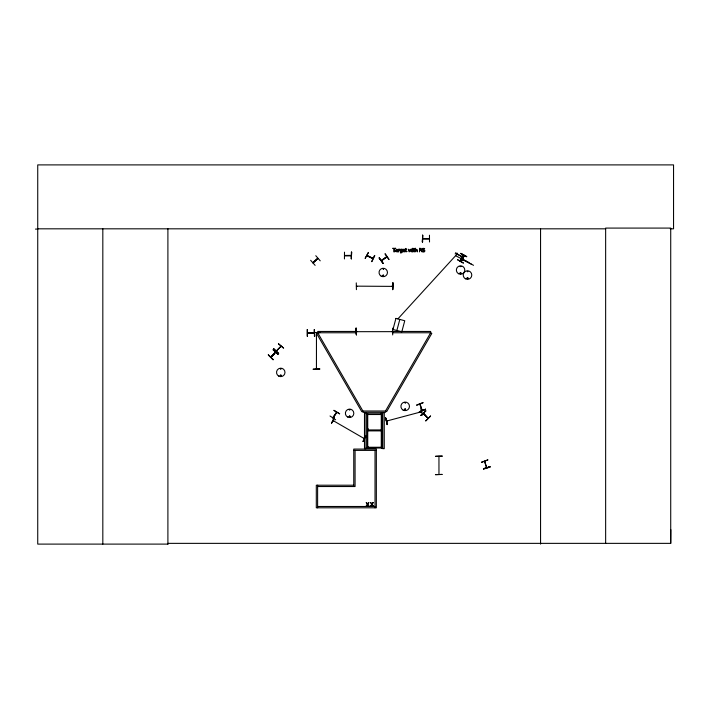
<?xml version="1.0" encoding="UTF-8"?>
<svg xmlns="http://www.w3.org/2000/svg" width="709" height="709" viewBox="0 0 709 709"><rect width="100%" height="100%" fill="white"/><g stroke="black" fill="none" stroke-linecap="round" stroke-linejoin="round"><path stroke-width="1.06" d="M670.235 228.821L673.55 228.821L673.55 164.896L37.737 164.896L37.737 544.104L167.998 544.104L167.909 543.36L670.723 543.36L670.82 529.65M364.399 438.676L333.07 420.561M363.841 438.366L364.435 438.667M462.525 258.156L462.108 257.792M420.34 404.75L420.082 404.086L422.147 410.378M421.997 409.784L422.484 410.396M332.734 417.769L336.518 412.168M316.462 369.008L316.453 368.255L316.728 368.981M280.392 368.893L281.118 368.981L280.436 368.804M280.126 375.407C281.207 377.959 281.721 373.377 280.152 375.575M281.207 375.69C280.392 374.033 280.206 376.842 281.11 375.779M349.927 409.873L349.236 409.793L349.927 409.705M349.147 416.475C350.361 415.084 349.821 417.849 349.218 416.582M382.621 275.473C383.755 277.831 384.101 273.842 382.727 275.34M382.807 275.526C383.693 277.325 383.746 273.984 382.86 275.748M404.555 409.341C405.69 411.699 406.044 407.71 404.662 409.208M405.521 402.916L404.839 402.73L405.566 402.827M459.919 273.204C461.621 271.219 460.93 275.154 459.981 273.355M460.132 273.08C460.859 274.87 461.275 271.671 460.168 273.204M467.054 278.22C468.365 276.705 467.568 279.975 467.16 278.017M467.869 271.636L467.249 271.281L467.745 271.777M468.117 278.22C466.247 280.356 467.497 275.73 468.082 278.548M423.831 413.896L423.672 413.241M427.873 418.407L427.633 417.681M316.418 368.396L316.693 368.937L316.728 368.272M386.653 421.394L387.211 420.898M421.554 412.08L421.013 412.151M396.854 330.518L399.823 319.422M270.767 357.088L271.272 356.538M276.209 350.973L281.012 346.267M438.968 474.401L438.951 456.339M350.175 416.803C349.688 414.233 348.323 417.991 350.033 416.901M386.565 421.137L387.22 420.951L386.777 421.359M420.951 411.929L421.545 411.761L386.68 421.031M368.379 252.448L365.126 258.404L368.423 252.475M367.51 255.984L366.987 255.754M374.512 255.435L371.64 261.568M371.87 261.674L374.831 255.586M455.178 254.017L455.931 252.501M457.278 253.175L456.525 254.691L397.882 318.899M460.797 253.352L466.699 256.693L460.779 253.379M462.986 254.868L459.964 260.93L463.012 254.877M460.212 261.054L463.243 254.992L460.301 261.098M461.568 258.927L473.532 265.308M461.018 261.453L463.996 255.364M461.054 261.47L464.085 255.408M471.379 264.147L461.541 258.98M356.388 286.152L392.671 286.383M392.671 331.652C390.632 331.909 393.92 330.421 392.706 332.76L430.655 332.76L431.799 333.425L386.627 411.663L385.483 411.007L362.893 411.007L361.758 411.663L316.577 333.425L317.721 332.76L356.388 332.76C354.943 330.678 358.568 331.537 356.414 331.688M307.546 332.743L308.3 332.743M313.662 333L314.184 333.044M428.856 238.446C430.425 238.694 421.35 238.676 423.3 238.41M381.185 260.495L386.777 256.693L381.477 260.708M364.612 439.19L362.875 441.539L366.269 435.672L365.596 437.524M275.668 352.373L270.829 356.964M274.915 352.621L275.376 352.125M275.5 352.435L270.918 357.265M281.003 346.24L276.421 351.079M486.817 467.63L484.584 461.329L486.48 467.683M330.031 415.988L335.649 419.79M333 417.991L336.784 412.319L333.088 417.858M339.638 413.799L333.824 410.316L339.62 413.826M313.334 262.268C311.818 263.97 318.447 256.481 317.614 258.82M317.986 258.537L313.139 262.853M383.542 269.128L382.993 268.693L383.418 269.252M404.866 409.19C404.963 411.016 406.018 408.676 405.087 409.12M344.592 255.435L351.292 255.391M351.221 255.692L344.485 255.701L351.301 255.63M356.459 286.152L357.07 286.383M356.53 331.387L357.07 331.652M307.688 332.707L314.184 332.707M273.24 349.626L278.176 354.261M270.811 357.035L275.296 352.169M272.176 356.166L274.427 353.747M278.433 343.785L283.627 348.154L278.469 343.75M273.78 348.775L278.513 353.64L273.577 348.996M420.738 415.314L425.772 410.777M420.924 415.518L425.941 410.963M310.648 260.283L315.124 265.37M313.015 262.968L318.102 258.43M320.22 260.832L315.78 255.71M372.411 258.041L373.085 258.368M385.235 253.787L389.046 259.388M381.389 260.859L387.008 257.004M365.995 413.196L367.173 413.808L381.85 413.808L382.745 413.196M367.138 255.444L372.978 258.28M416.644 404.99L422.972 402.579M416.741 405.256L423.06 402.809M419.249 411.752L425.568 409.306M483.573 469.092L490.043 467.089M420.747 408.588L422.626 415.102M386.635 421.119L387.22 420.951M356.999 286.454L356.414 286.418M392.529 331.688L391.988 331.661M429.326 238.782L422.67 238.711M365.995 448.017L382.745 448.017M344.494 252.165L344.45 258.945M393.025 282.882L392.689 289.653L392.99 282.882M391.988 286.152L392.671 286.152M391.988 286.392L392.6 286.383M356.414 289.653L356.272 282.882M355.989 328.152L356.414 334.923L356.024 328.152M391.988 331.422L392.529 331.387M313.183 332.406L319.963 332.61M316.418 333.434L316.719 332.813M392.689 334.923L392.742 328.143M313.192 369.07L319.963 368.981L313.192 369.371M435.441 474.631L442.221 474.436L435.441 474.649M35.45 229.087L37.737 229.078M37.737 228.821L605.646 228.821M429.468 235.211L429.512 241.982M422.67 238.791L429.486 238.791M307.174 329.472L307.201 336.243M356.388 331.449L317.721 331.449L317.721 332.76L362.893 411.007L362.893 412.319L385.483 412.319L385.483 411.007L430.655 332.76L430.655 331.449L392.706 331.449M356.53 331.688L392.6 331.652M307.529 332.973L314.344 332.973L307.635 333M314.699 336.243L314.326 329.472L314.672 336.243M367.732 414.526L381.282 414.526M367.732 429.229L368.299 429.229L367.732 428.52M367.732 429.938L381.282 429.938M367.732 430.177L368.299 430.177L367.732 429.468M367.732 430.886L381.282 430.886M367.732 447.255L381.282 447.255M353.756 450.392L376.346 450.392M353.756 485.213L316.303 485.213L316.303 507.804L376.346 507.804L376.346 449.072L353.756 449.072L353.756 486.534M317.614 486.534L355.076 486.534L355.076 450.392M317.614 506.483L375.026 506.483M372.828 258.59L367.005 255.719M333.567 420.924L333.133 420.597M364.116 438.127L364.506 438.392M366.837 255.683L372.969 258.661M460.673 253.6L466.717 256.667M456.986 253.76L461.869 256.623L456.818 254.106M462.002 256.374L463.5 257.119M461.914 256.543L463.411 257.287M461.976 257.73L462.649 258.058M461.851 257.979L462.525 258.315M461.772 258.147L462.445 258.484M461.639 258.404L462.321 258.741M456.153 256.046L468.029 261.967M333.248 420.393L333.779 420.694M423.707 413.312L428.094 418.186M316.436 368.91L316.462 332.796L316.462 333.407M273.045 349.829L278.008 354.438M268.303 354.934L273.266 359.543M273.745 348.81L278.708 353.428M423.388 413.374L427.979 418.416L423.335 413.418M367.732 446.537L368.299 447.255M384.996 253.946L388.833 259.529M379.297 257.863L383.179 263.42L379.049 258.032M379.262 257.89L383.099 263.473M419.746 404.165L422.201 410.529M489.937 466.752L483.467 468.764M385.652 417.991L387.451 424.531M392.742 282.882L392.742 289.653M356.272 328.152L356.361 334.923M351.363 252.12L351.363 258.9M670.723 543.36L670.723 228.085L605.646 228.085L605.646 543.36M540.559 228.821L540.559 544.104M422.599 235.211L422.644 241.982M381.85 413.808L381.85 447.964M381.282 412.86L381.282 447.964M375.026 450.392L375.026 507.804M367.732 413.808L367.732 447.964M367.173 413.808L367.173 447.964M317.614 485.213L317.614 507.804M314.415 329.472L314.415 336.243M307.458 329.472L307.458 336.243M167.9 228.821L167.9 544.104M102.823 228.821L102.823 544.104M402.322 251.598L401.852 252.741L400.328 252.803C404.671 251.589 397.394 252.103 400.984 249.169A1.205 1.205 0 0 1 401.87 249.329L402.322 249.213L402.322 251.598M402.809 250.259L403.341 251.757L405.061 251.739L403.261 250.826L405.105 250.605L404.653 249.311L403.527 249.24L402.809 250.259M422.653 249.072C423.902 251.208 425.87 251.092 422.608 251.686C424.913 253.148 426.029 249.586 423.246 249.595C423.344 248.256 426.499 248.841 423.353 248.327A1.143 1.143 0 0 0 422.821 248.708L422.653 249.072M395.737 250.862L395.711 251.119A0.922 0.922 0 0 0 395.852 251.615L397.846 251.899L397.678 249.479L395.923 249.276L397.394 250.135L395.737 250.862M400.585 250.109C400.939 253.902 402.818 247.964 400.585 250.109M460.221 266.424L460.93 266.611L460.221 266.424M396.207 250.915L396.889 251.535L397.394 250.499L396.207 250.915M411.548 249.213L411.105 251.296L410.449 249.213L409.439 251.296L408.499 249.213L409.182 251.899L410.254 249.834L411.326 251.899L412.009 249.213L411.548 249.213M403.315 249.958C405.016 251.606 404.706 248.425 403.315 249.958M395.941 318.385L392.972 329.472L401.79 331.839L404.759 320.743L395.941 318.385M457.606 259.751L463.5 263.11L457.597 259.769M464.306 255.524L461.284 261.586L464.333 255.532M334.48 417.326L331.457 423.406L334.48 417.326M368.467 502.521L367.599 503.922L366.198 502.521L367.297 504.312L366.163 506.102L367.563 504.666L368.981 506.102L367.865 504.285L368.981 502.521L368.467 502.521M372.863 502.521L371.995 503.922L370.594 502.521L371.702 504.312L370.559 506.102L371.959 504.666L373.377 506.102L372.26 504.285L373.377 502.521L372.863 502.521M268.365 354.863L273.098 359.729L268.365 354.863M430.558 416.041L425.799 420.88L430.558 416.041M399.096 249.86L398.476 251.899L398.476 249.213L399.903 249.231L399.096 249.86M415.828 249.355L415.173 248.159L415.173 251.899L415.625 249.896L416.325 249.568L417.291 251.899L417.158 249.55L415.828 249.355M425.542 409.235L419.347 412.009L425.533 409.226M406.851 251.473L406.106 251.394L406.044 249.595L406.877 249.213L405.592 248.442C405.078 249.098 405.415 253.104 406.877 251.473M414.818 251.473L414.074 251.394L414.012 249.595L414.845 249.213L413.56 248.442C413.001 249.107 413.453 253.122 414.818 251.473M487.819 459.928L481.455 462.295L487.819 459.928M489.954 466.797L483.476 468.782L489.972 466.85M385.696 417.982L387.158 424.611L385.696 417.982M351.646 252.12L351.318 258.9L351.62 252.12M442.212 456.126L435.441 456.321L442.212 456.109M422.688 235.211L422.342 241.982L422.688 235.211M395.569 248.318L392.689 248.318L393.894 248.744L393.894 251.899L394.372 251.899L394.372 248.744L395.569 248.318M412.895 248.301L412.381 248.77L412.895 248.301M420.171 248.318L419.498 248.318L419.498 251.899L419.941 248.815L422.059 251.899L422.059 248.318L421.616 251.154L420.171 248.318M412.868 249.213L412.416 249.213L412.416 251.899L412.868 251.899L412.868 249.213M365.995 412.541L364.488 412.541L364.488 448.673L365.995 448.673L365.995 412.541M384.251 412.541L382.745 412.541L382.745 448.673L384.251 448.673L384.251 412.541M465.37 278.77A4.289 4.289 0 0 0 471.795 275.057A4.289 4.289 0 0 0 465.37 271.343A4.289 4.289 0 0 0 465.37 278.77M458.466 273.683A4.219 4.219 0 0 0 464.794 270.032A4.219 4.219 0 0 0 458.466 266.38A4.219 4.219 0 0 0 458.466 273.683M381.141 276.129A4.219 4.219 0 0 0 387.469 272.478A4.219 4.219 0 0 0 381.141 268.826A4.219 4.219 0 0 0 381.141 276.129M278.646 376.062A4.227 4.227 0 0 0 284.991 372.402A4.227 4.227 0 0 0 278.646 368.742A4.227 4.227 0 0 0 278.646 376.062M403.049 410.059A4.289 4.289 0 0 0 409.474 406.346A4.289 4.289 0 0 0 403.049 402.632A4.289 4.289 0 0 0 403.049 410.059M347.499 416.963A4.219 4.219 0 0 0 353.826 413.303A4.219 4.219 0 0 0 347.499 409.651A4.219 4.219 0 0 0 347.499 416.963"/></g></svg>
